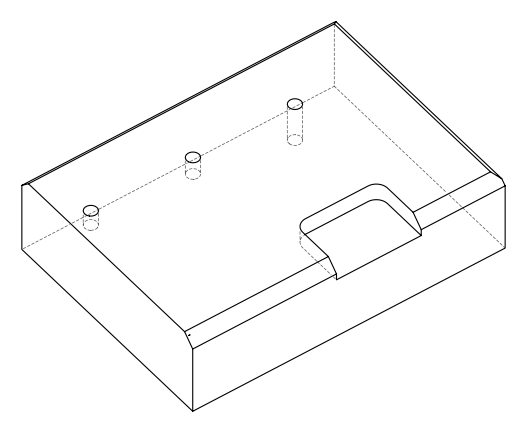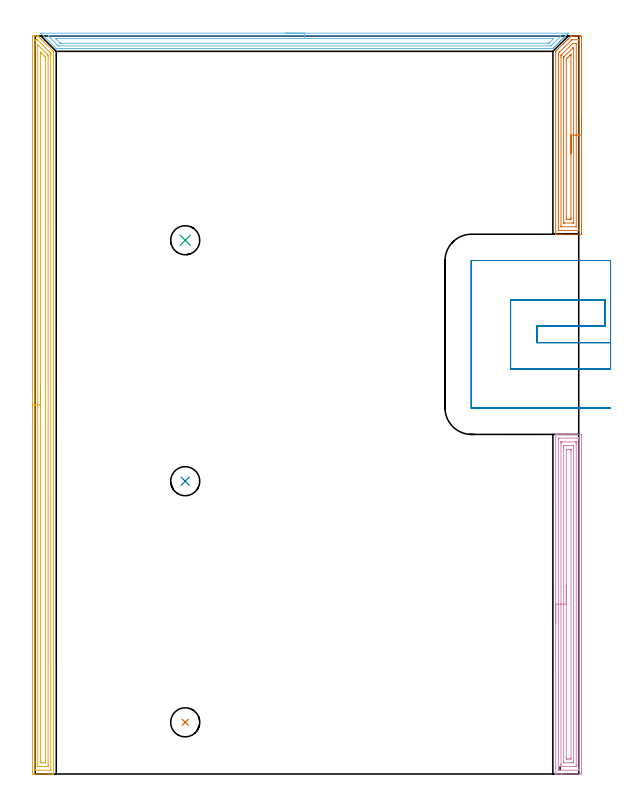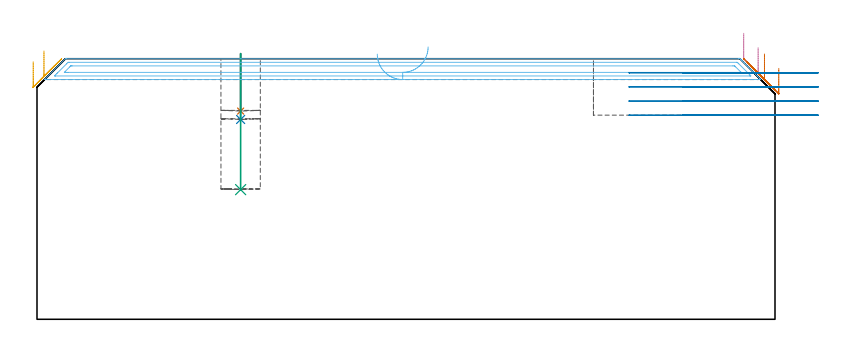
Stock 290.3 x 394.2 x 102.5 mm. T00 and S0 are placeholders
(PLAN: 8 operations, 2 tool changes, 36.8 min)
(1 INDEXABLE_INSERT_DRILL_BLIND_HOLE_FROM_SOLID | STEP1POCKET | NXT0302_002 | 0.09 min | 3846 mm3)
(2 INDEXABLE_INSERT_DRILL_BLIND_HOLE_FROM_SOLID_1 | STEP1POCKET_1 | NXT0302_002 | 0.11 min | 4466 mm3)
(3 INDEXABLE_INSERT_DRILL_BLIND_HOLE_FROM_SOLID_2 | STEP1POCKET_2 | NXT0302_002 | 0.22 min | 9664 mm3)
(4 AREA_MILL | FG_CHAMFER_SURFACE | UGT0205_001 | 7.55 min | 17937 mm3)
(5 AREA_MILL_1 | FG_CHAMFER_SURFACE_1 | UGT0205_001 | 12.8 min | 24721 mm3)
(6 AREA_MILL_2 | FG_CHAMFER_SURFACE_2 | UGT0205_001 | 6.81 min | 9436 mm3)
(7 AREA_MILL_3 | FG_CHAMFER_SURFACE_3 | UGT0205_001 | 4.44 min | 10416 mm3)
(8 MILL_SLOT | SLOT_PARTIAL_RECTANGULAR | UGT0201_006 | Follow Part, ap 7, ae 75% | 4.77 min | 166229 mm3)
(TOOL NXT0302_002 | Index. Insert Drill 15.5mm [880-D1550L20-05] | D15.5 PA176 FL78 Z2)
(TOOL UGT0205_001 | Chamfer Mill 20 x 3 x 45 deg. | D20 FL50 Z2)
(TOOL UGT0201_006 | End Mill 28 mm | D28 FL25 Z2)
(OP 1 INDEXABLE_INSERT_DRILL_BLIND_HOLE_FROM_SOLID)
G17 G21 G94 G90
T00 M6
G54
G17 G0 G90 X80.1 Y27.6 S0 M3
G43 Z112.5 H1
G94 G81 G98 Z81.9 F250. R104.5
G80
M5
M2
(OP 2 INDEXABLE_INSERT_DRILL_BLIND_HOLE_FROM_SOLID_1)
G17 G21 G94 G90
T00 M6
G54
G17 G0 G90 X80.1 Y156.4 S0 M3
G43 Z112.5 H1
G94 G81 G98 Z78.6 F250. R104.5
G80
M5
M2
(OP 3 INDEXABLE_INSERT_DRILL_BLIND_HOLE_FROM_SOLID_2)
G17 G21 G94 G90
T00 M6
G54
G17 G0 G90 X80.1 Y285.1 S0 M3
G43 Z112.5 H1
G94 G81 G98 Z51. F250. R104.5
G80
M5
M2
(OP 4 AREA_MILL)
G17 G21 G94 G90
T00 M6
G54
G17 G0 G90 X278. Y80.7 S1061 M3
G43 Z112.5 H0
G94 G1 Y80.738 Z111.628 F250.
Y80.852 Z110.763
Y81.041 Z109.912
Y81.303 Z109.08
Y81.637 Z108.274
Y82.04 Z107.5
Y82.508 Z106.764
Y83.04 Z106.072
Y83.629 Z105.429
Y84.272 Z104.839
Y84.964 Z104.308
Y85.7 Z103.84
Y86.474 Z103.437
Y87.28 Z103.103
Y88.112 Z102.841
Y88.963 Z102.652
Y89.828 Z102.538
Y90.7 Z102.5
Y181.246
X278.002 Y181.39 Z102.488
X278.117 Y181.397 Z102.375
X278.239 Y181.4 Z102.26
X278.616 Z101.884
X279.22 Z101.275
X281.27 Z99.228
X281.841 Z98.653
X282.429 Z98.066
X291.454 Z89.043
X291.744 Y181.396 Z88.753
X291.792 Y181.39 Z88.705
X291.799 Y181.34 Z88.699
X291.8 Y180.8 Z88.7
Y1.139
X291.799 Y0.6 Z88.701
X291.796 Y0.251 Z88.702
X291.793 Y0.01 Z88.704
X291.454 Y0. Z89.043
X281.841 Z98.653
X281.269 Z99.228
X280.967 Z99.529
X279.22 Z101.275
X278.239 Z102.26
X278.118 Y0.001 Z102.374
X278.054 Y0.005 Z102.437
X278.003 Y0.01 Z102.488
X278. Y0.154 Z102.5
Y90.7
X279.414 Z101.086
X279.415 Y178.816 Z101.085
X279.417 Y179.016 Z101.083
X279.421 Y179.36 Z101.079
X279.429 Y179.39 Z101.071
X279.491 Y179.394 Z101.009
X279.592 Y179.398 Z100.908
X279.717 Y179.4 Z100.783
X290.205 Y179.399 Z90.295
X290.339 Y179.394 Z90.161
X290.363 Y179.39 Z90.137
X290.379 Y179.384 Z90.121
X290.38 Y179.356 Z90.12
X290.384 Y179.216 Z90.116
X290.385 Y179.016 Z90.115
X290.386 Y178.322 Z90.114
Y3.276
X290.385 Y2.584 Z90.115
X290.383 Y2.384 Z90.117
X290.379 Y2.04 Z90.121
X290.371 Y2.01 Z90.129
X290.309 Y2.006 Z90.191
X290.208 Y2.002 Z90.292
X290.083 Y2. Z90.417
X279.595 Y2.001 Z100.905
X279.461 Y2.006 Z101.039
X279.437 Y2.01 Z101.063
X279.421 Y2.016 Z101.079
X279.42 Y2.044 Z101.08
X279.416 Y2.184 Z101.084
X279.415 Y2.384 Z101.085
X279.414 Y3.078 Z101.086
Y90.7
X280.828 Z99.672
X280.829 Y176.481 Z99.671
X280.831 Y177.231 Z99.669
X280.833 Y177.369 Z99.667
X280.835 Y177.386 Z99.665
X280.845 Y177.39 Z99.655
X280.885 Y177.395 Z99.615
X280.967 Y177.398 Z99.533
X281.676 Y177.4 Z98.824
X288.833 Y177.399 Z91.667
X288.888 Y177.398 Z91.612
X288.931 Y177.394 Z91.569
X288.957 Y177.391 Z91.543
X288.965 Y177.371 Z91.535
X288.968 Y177.231 Z91.532
X288.97 Y177.091 Z91.53
X288.971 Y176.339 Z91.529
X288.972 Y176.198 Z91.528
Y4.919
X288.969 Y4.168 Z91.531
X288.967 Y4.031 Z91.533
X288.965 Y4.014 Z91.535
X288.955 Y4.01 Z91.545
X288.915 Y4.005 Z91.585
X288.833 Y4.002 Z91.667
X288.124 Y4. Z92.376
X280.967 Y4.001 Z99.533
X280.913 Y4.002 Z99.587
X280.869 Y4.006 Z99.631
X280.843 Y4.009 Z99.657
X280.835 Y4.029 Z99.665
X280.832 Y4.168 Z99.668
X280.83 Y4.309 Z99.67
X280.829 Y5.061 Z99.671
X280.828 Y5.202 Z99.672
Y90.7
X282.243 Z98.257
Y174.555
X282.244 Y175.037 Z98.256
X282.246 Y175.198 Z98.254
X282.25 Y175.326 Z98.25
X282.256 Y175.39 Z98.244
X282.762 Y175.4 Z97.738
X283.589 Z96.911
X287.131 Z93.369
X287.49 Y175.396 Z93.01
X287.534 Y175.393 Z92.966
X287.551 Y175.39 Z92.949
X287.553 Y175.378 Z92.947
X287.556 Y175.325 Z92.944
X287.557 Y175.274 Z92.943
Y174.965
Y6.845
X287.556 Y6.363 Z92.944
X287.554 Y6.202 Z92.946
X287.55 Y6.074 Z92.95
X287.544 Y6.01 Z92.956
X287.038 Y6. Z93.462
X286.211 Z94.289
X282.669 Z97.831
X282.31 Y6.004 Z98.19
X282.266 Y6.007 Z98.234
X282.249 Y6.01 Z98.251
X282.247 Y6.022 Z98.253
X282.244 Y6.075 Z98.256
X282.243 Y6.126 Z98.257
Y6.435
Y90.7
X283.657 Z96.843
Y172.771
X283.661 Y173.182 Z96.839
X283.664 Y173.379 Z96.836
X283.856 Y173.391 Z96.644
X284.463 Y173.398 Z96.037
X284.721 Y173.4 Z95.779
X285.595 Z94.905
X286.045 Y173.399 Z94.455
X286.091 Y173.397 Z94.409
X286.123 Y173.393 Z94.377
X286.136 Y173.389 Z94.364
X286.137 Y173.375 Z94.363
X286.141 Y173.198 Z94.359
X286.143 Y172.84 Z94.357
Y172.771
Y8.629
X286.139 Y8.218 Z94.361
X286.136 Y8.021 Z94.364
X285.944 Y8.009 Z94.556
X285.337 Y8.002 Z95.163
X285.079 Y8. Z95.421
X284.205 Z96.295
X283.755 Y8.001 Z96.745
X283.709 Y8.003 Z96.791
X283.677 Y8.007 Z96.823
X283.664 Y8.011 Z96.836
X283.662 Y8.025 Z96.838
X283.659 Y8.202 Z96.841
X283.657 Y8.56 Z96.843
Y8.629
Y90.7
Y91.572 Z96.881
Y92.436 Z96.995
Y93.288 Z97.184
Y94.12 Z97.446
Y94.926 Z97.78
Y95.7 Z98.183
Y96.436 Z98.652
Y97.128 Z99.183
Y97.771 Z99.772
Y98.36 Z100.415
Y98.891 Z101.107
Y99.36 Z101.843
Y99.763 Z102.617
Y100.097 Z103.423
Y100.359 Z104.255
Y100.548 Z105.107
Y100.662 Z105.972
Y100.7 Z106.843
G0 Z112.5
M5
M2
(OP 5 AREA_MILL_1)
G17 G21 G94 G90
T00 M6
G54
G17 G0 G90 X-1.5 Y187.1 S1061 M3
G43 Z112.5 H0
Z101.3
G94 G1 Y187.138 Z100.428 F250.
Y187.252 Z99.563
Y187.441 Z98.712
Y187.703 Z97.88
Y188.037 Z97.074
Y188.44 Z96.3
Y188.908 Z95.564
Y189.44 Z94.872
Y190.029 Z94.229
Y190.672 Z93.64
Y191.364 Z93.108
Y192.1 Z92.64
Y192.874 Z92.237
Y193.68 Z91.903
Y194.512 Z91.641
Y195.364 Z91.452
Y196.228 Z91.338
Y197.1 Z91.3
Y393.585
X-1.497 Y393.853 Z91.303
X-1.491 Y394.197 Z91.306
X-1.475 Y394.199 Z91.322
X-0.272 Y394.2 Z92.523
X0.386 Z93.186
X1.249 Z94.049
X1.477 Y394.197 Z94.276
X1.494 Y394.195 Z94.293
X1.52 Y394.181 Z94.319
X1.721 Y393.98 Z94.52
X1.768 Y393.933 Z94.565
X1.817 Y393.883 Z94.616
X2.006 Y393.694 Z94.805
X2.06 Y393.642 Z94.856
X2.115 Y393.585 Z94.914
X2.292 Y393.409 Z95.091
X2.351 Y393.35 Z95.148
X3.004 Y392.696 Z95.804
X3.226 Y392.476 Z96.022
X3.827 Y391.873 Z96.627
X3.901 Y391.799 Z96.7
X4.1 Y391.602 Z96.896
X4.65 Y391.05 Z97.45
X4.795 Y390.906 Z97.593
X4.974 Y390.727 Z97.771
X5.473 Y390.227 Z98.273
X5.849 Y389.853 Z98.645
X9.347 Y386.354 Z102.145
X9.642 Y386.056 Z102.441
X9.693 Y386.001 Z102.492
X9.7 Y385.547 Z102.5
Y0.168
X9.698 Y0.01 Z102.489
X9.569 Y0.003 Z102.361
X9.434 Y0. Z102.233
X9.131 Z101.93
X8.472 Z101.267
X7.268 Z100.065
X6.723 Z99.517
X-1.087 Z91.711
X-1.147 Y0.001 Z91.651
X-1.493 Y0.01 Z91.304
X-1.497 Y0.257 Z91.302
X-1.499 Y0.615 Z91.301
X-1.5 Y0.976 Z91.3
Y197.1
X-0.086 Z92.714
Y391.608
X-0.085 Y391.799 Z92.715
X-0.08 Y392.15 Z92.72
X-0.079 Y392.185 Z92.721
X-0.025 Y392.191 Z92.775
X0.079 Y392.197 Z92.879
X0.21 Y392.2 Z93.01
X0.602 Y392.198 Z93.402
X0.995 Y392.193 Z93.795
X1.045 Y392.19 Z93.845
X1.073 Y392.168 Z93.873
X1.128 Y392.119 Z93.928
X1.235 Y392.014 Z94.035
X7.813 Y385.437 Z100.613
X8.047 Y385.199 Z100.847
X8.213 Y385.025 Z101.013
X8.279 Y384.949 Z101.079
X8.281 Y384.931 Z101.081
X8.285 Y384.846 Z101.085
X8.286 Y384.654 Z101.086
Y383.951
Y2.592
X8.285 Y2.401 Z101.085
X8.281 Y2.05 Z101.081
X8.279 Y2.015 Z101.079
X8.225 Y2.009 Z101.025
X8.121 Y2.003 Z100.921
X7.99 Y2. Z100.79
X0.12 Y2.001 Z92.92
X-0.034 Y2.006 Z92.766
X-0.062 Y2.01 Z92.738
X-0.079 Y2.019 Z92.721
X-0.081 Y2.052 Z92.719
X-0.085 Y2.21 Z92.715
X-0.086 Y6.135 Z92.714
Y197.1
X1.328 Z94.128
X1.329 Y389.12 Z94.129
Y389.27
X1.333 Y389.422 Z94.133
X1.335 Y389.449 Z94.135
X1.355 Y389.435 Z94.155
X1.409 Y389.388 Z94.209
X1.477 Y389.324 Z94.277
X6.145 Y384.654 Z98.945
X6.723 Y384.065 Z99.523
X6.865 Y383.907 Z99.665
X6.868 Y383.761 Z99.668
X6.87 Y383.611 Z99.67
X6.871 Y382.868 Z99.671
Y4.929
X6.868 Y4.187 Z99.668
X6.866 Y4.042 Z99.666
X6.856 Y4.01 Z99.656
X6.815 Y4.006 Z99.615
X6.723 Y4.003 Z99.523
X6.032 Y4. Z98.832
X1.477 Z94.277
X1.416 Y4.002 Z94.216
X1.367 Y4.005 Z94.167
X1.34 Y4.009 Z94.14
X1.335 Y4.037 Z94.135
X1.331 Y4.187 Z94.131
X1.329 Y4.338 Z94.129
X1.328 Y197.1 Z94.128
X2.743 Z95.543
Y384.654
X2.745 Y385.145 Z95.545
X2.75 Y385.547 Z95.55
X2.752 Y385.588 Z95.552
X2.799 Y385.547 Z95.599
X3.226 Y385.125 Z96.026
X3.697 Y384.654 Z96.497
X4.974 Y383.377 Z97.774
X5.226 Y383.125 Z98.026
X5.353 Y382.995 Z98.153
X5.416 Y382.928 Z98.216
X5.445 Y382.895 Z98.245
X5.45 Y382.868 Z98.25
X5.455 Y382.377 Z98.255
X5.457 Y381.975 Z98.257
Y381.482
Y6.867
X5.456 Y6.374 Z98.256
X5.454 Y6.209 Z98.254
X5.45 Y6.078 Z98.25
X5.445 Y6.01 Z98.245
X4.948 Y6. Z97.748
X3.199 Z95.999
X2.807 Y6.007 Z95.607
X2.76 Y6.01 Z95.56
X2.749 Y6.016 Z95.549
X2.747 Y6.031 Z95.547
X2.744 Y6.085 Z95.544
X2.743 Y6.138 Z95.543
Y6.467
Y197.1
Y197.972 Z95.581
Y198.836 Z95.695
Y199.688 Z95.883
Y200.52 Z96.146
Y201.326 Z96.48
Y202.1 Z96.882
Y202.836 Z97.351
Y203.528 Z97.882
Y204.171 Z98.472
Y204.76 Z99.115
Y205.292 Z99.807
Y205.76 Z100.543
Y206.163 Z101.316
Y206.497 Z102.122
Y206.759 Z102.954
Y206.948 Z103.806
Y207.062 Z104.671
Y207.1 Z105.543
G0 Z112.5
M5
M2
(OP 6 AREA_MILL_2)
G17 G21 G94 G90
T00 M6
G54
G17 G0 G90 X133.85 Y395.7 S1061 M3
G43 Z112.5 H0
Z104.3
G94 G1 X133.888 Z103.428 F250.
X134.002 Z102.564
X134.191 Z101.712
X134.453 Z100.88
X134.787 Z100.074
X135.19 Z99.3
X135.658 Z98.564
X136.19 Z97.872
X136.779 Z97.229
X137.422 Z96.64
X138.114 Z96.108
X138.85 Z95.64
X139.624 Z95.237
X140.43 Z94.903
X141.262 Z94.641
X142.113 Z94.452
X142.978 Z94.338
X143.85 Z94.3
X284.45
X284.679 Y395.695 Z94.303
X284.682 Y395.694 Z94.305
X284.679 Y395.679 Z94.32
X284.356 Y395.356 Z94.644
X284.155 Y395.153 Z94.843
X283.488 Y394.488 Z95.512
X283.266 Y394.265 Z95.731
X282.609 Y393.609 Z96.391
X282.378 Y393.377 Z96.62
X281.735 Y392.735 Z97.265
X281.702 Y392.702 Z97.298
X281.49 Y392.488 Z97.508
X280.861 Y391.861 Z98.138
X280.809 Y391.808 Z98.191
X280.602 Y391.6 Z98.396
X279.988 Y390.988 Z99.012
X279.915 Y390.915 Z99.084
X279.713 Y390.712 Z99.284
X279.114 Y390.114 Z99.886
X279.022 Y390.022 Z99.977
X278.825 Y389.823 Z100.173
X278.24 Y389.24 Z100.76
X278.129 Y389.128 Z100.87
X277.937 Y388.935 Z101.061
X277.367 Y388.366 Z101.633
X277.236 Y388.235 Z101.763
X277.049 Y388.047 Z101.949
X276.938 Y387.937 Z102.061
X276.69 Y387.69 Z102.309
X276.557 Y387.559 Z102.44
X276.501 Y387.506 Z102.492
X276.045 Y387.5 Z102.5
X11.655
X11.199 Y387.506 Z102.492
X11.142 Y387.557 Z102.442
X3.103 Y395.597 Z94.401
X3.012 Y395.691 Z94.305
X3.119 Y395.698 Z94.302
X3.17 Y395.7 Z94.3
X143.85
Y394.286 Z95.714
X280.491 Y394.285 Z95.715
X280.511 Y394.284 Z95.716
X280.803 Y394.265 Z95.735
X280.661 Y394.116 Z95.884
X280.511 Y393.961 Z96.039
X276.045 Y389.495 Z100.505
X275.762 Y389.217 Z100.783
X275.473 Y388.935 Z101.065
X275.171 Y388.915 Z101.085
X275.152
X12.569
X12.548 Y388.916 Z101.084
X12.227 Y388.935 Z101.065
X11.655 Y389.496 Z100.504
X8.082 Y393.067 Z96.933
X7.773 Y393.377 Z96.623
X7.189 Y393.964 Z96.036
X6.897 Y394.265 Z95.735
X7.169 Y394.284 Z95.716
X7.189 Y394.285 Z95.715
X143.85 Y394.286 Z95.714
Y392.872 Z97.128
X276.045 Y392.871 Z97.129
X276.554 Y392.87 Z97.13
X276.706 Y392.869 Z97.131
X276.938 Y392.864 Z97.136
X276.947 Y392.856 Z97.144
X276.945 Y392.851 Z97.149
X276.938 Y392.839 Z97.161
X274.812 Y390.712 Z99.288
X274.534 Y390.438 Z99.562
X274.437 Y390.347 Z99.653
X274.422 Y390.335 Z99.665
X274.402 Y390.333 Z99.667
X274.355 Y390.33 Z99.67
X274.258 Y390.329 Z99.671
X273.751 Y390.328 Z99.672
X13.826 Y390.329 Z99.671
X13.441 Y390.332 Z99.668
X13.314 Y390.335 Z99.665
X13.273 Y390.338 Z99.662
X13.238 Y390.369 Z99.631
X13.166 Y390.437 Z99.563
X12.888 Y390.712 Z99.288
X11.113 Y392.488 Z97.512
X10.762 Y392.844 Z97.156
X10.75 Y392.865 Z97.135
X10.762 Y392.866 Z97.134
X11.271 Y392.87 Z97.13
X11.655 Y392.871 Z97.129
X12.163 Y392.872 Z97.128
X143.85
X144.722 Z97.167
X145.586 Z97.28
X146.438 Z97.469
X147.27 Z97.732
X148.076 Z98.065
X148.85 Z98.468
X149.586 Z98.937
X150.278 Z99.468
X150.921 Z100.057
X151.51 Z100.701
X152.041 Z101.393
X152.51 Z102.128
X152.913 Z102.902
X153.247 Z103.708
X153.509 Z104.54
X153.698 Z105.392
X153.812 Z106.257
X153.85 Z107.128
G0 Z112.5
M5
M2
(OP 7 AREA_MILL_3)
G17 G21 G94 G90
T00 M6
G54
G17 G0 G90 X291.8 Y351.25 S1061 M3
G43 Z112.5 H0
Z98.7
G94 G1 Y351.212 Z97.828 F250.
Y351.098 Z96.963
Y350.909 Z96.112
Y350.647 Z95.28
Y350.313 Z94.474
Y349.91 Z93.7
Y349.442 Z92.964
Y348.91 Z92.272
Y348.321 Z91.629
Y347.678 Z91.04
Y346.986 Z90.508
Y346.25 Z90.04
Y345.476 Z89.637
Y344.67 Z89.303
Y343.838 Z89.041
Y342.987 Z88.852
Y342.122 Z88.738
Y341.25 Z88.7
Y288.932
X291.795 Y288.386 Z88.703
X291.792 Y288.31 Z88.706
X291.711 Y288.3 Z88.787
X280.967 Z99.527
X279.58 Z100.916
X279.22 Z101.275
X278.285 Z102.214
X278.142 Y288.301 Z102.351
X278.054 Y288.305 Z102.437
X278.003 Y288.31 Z102.488
X278. Y288.485 Z102.5
Y385.519
X278.007 Y386.001 Z102.493
X278.037 Y386.035 Z102.463
X278.346 Y386.346 Z102.153
X281.841 Y389.843 Z98.655
X282.249 Y390.249 Z98.251
X282.289 Y390.289 Z98.211
X282.586 Y390.587 Z97.912
X282.715 Y390.717 Z97.781
X283.067 Y391.067 Z97.433
X283.25 Y391.25 Z97.25
X283.481 Y391.482 Z97.017
X283.589 Y391.591 Z96.907
X284.026 Y392.027 Z96.473
X284.463 Y392.465 Z96.033
X284.674 Y392.674 Z95.826
X284.703 Y392.703 Z95.797
X285.337 Y393.339 Z95.159
X285.52 Y393.52 Z94.98
X285.568 Y393.568 Z94.932
X286.064 Y394.064 Z94.435
X286.166 Y394.165 Z94.333
X286.201 Y394.194 Z94.297
X286.211 Y394.2 Z94.288
X286.544 Z93.954
X287.085 Z93.409
X289.193 Z91.304
X290.58 Z89.915
X291.198 Z89.299
X291.454 Y394.196 Z89.042
X291.793 Y394.19 Z88.704
X291.797 Y393.919 Z88.701
X291.799 Y393.568
X291.8 Y393.215 Z88.7
Y341.25
X290.386 Z90.114
X290.385 Y290.72 Z90.115
X290.383 Y290.373 Z90.117
X290.382 Y290.331 Z90.118
X290.38 Y290.316 Z90.12
X290.363 Y290.31 Z90.137
X290.254 Y290.305 Z90.246
X290.116 Y290.301 Z90.384
X279.63 Y290.3 Z100.87
X279.465 Y290.304 Z101.035
X279.431 Y290.308 Z101.069
X279.421 Y290.311 Z101.079
X279.419 Y290.323 Z101.081
X279.416 Y290.362 Z101.084
X279.415 Y290.521 Z101.085
X279.414 Y290.72 Z101.086
X279.415 Y383.731
X279.416 Y384.424 Z101.084
X279.419 Y384.625 Z101.081
X279.426 Y384.965 Z101.074
X280.032 Y385.582 Z100.468
X286.229 Y391.78 Z94.271
X286.522 Y392.064 Z93.978
X286.604 Y392.142 Z93.896
X286.681 Y392.193 Z93.819
X287.085 Y392.197 Z93.415
X287.548 Y392.199 Z92.952
X290.17 Y392.2 Z90.33
X290.335 Y392.196 Z90.165
X290.369 Y392.192 Z90.131
X290.379 Y392.189 Z90.121
X290.381 Y392.177 Z90.119
X290.384 Y392.138 Z90.116
X290.385 Y391.979 Z90.115
X290.386 Y391.78 Z90.114
Y341.25
X288.972 Z91.528
X288.971 Y292.509 Z91.529
X288.97 Y292.368 Z91.53
X288.967 Y292.321 Z91.533
X288.965 Y292.311 Z91.535
X288.959 Y292.307 Z91.541
X288.935 Y292.303 Z91.565
X288.833 Y292.301 Z91.667
X280.967 Z99.533
X280.899 Y292.303 Z99.601
X280.846 Y292.308 Z99.654
X280.835 Y292.311 Z99.665
X280.833 Y292.327 Z99.667
X280.831 Y292.367 Z99.669
X280.829 Y292.509 Z99.671
X280.828 Y292.651 Z99.672
X280.829 Y382.978 Z99.671
X280.831 Y383.731 Z99.669
X280.833 Y383.869 Z99.667
X280.835 Y383.916 Z99.665
X280.861 Y383.95 Z99.639
X280.967 Y384.063 Z99.533
X281.243 Y384.343 Z99.257
X286.891 Y389.991 Z93.609
X286.991 Y390.087 Z93.509
X287.085 Y390.176 Z93.415
X287.758 Y390.197 Z92.742
X287.959 Y390.198 Z92.541
X288.628 Y390.2 Z91.872
X288.833 Y390.199 Z91.667
X288.901 Y390.197 Z91.599
X288.954 Y390.192 Z91.546
X288.965 Y390.189 Z91.535
X288.967 Y390.173 Z91.533
X288.969 Y390.133 Z91.531
X288.971 Y389.991 Z91.529
X288.972 Y389.849 Z91.528
Y341.25
X287.557 Z92.943
Y294.547
X287.554 Y294.418 Z92.946
X287.55 Y294.335 Z92.95
X287.543 Y294.309 Z92.957
X287.52 Y294.308 Z92.98
X287.085 Y294.3 Z93.415
X282.715 Z97.785
X282.281 Y294.307 Z98.219
X282.256 Y294.31 Z98.244
X282.249 Y294.32 Z98.251
X282.246 Y294.356 Z98.254
X282.243 Y294.404 Z98.257
Y294.451
Y381.942
X282.245 Y382.424 Z98.255
X282.25 Y382.836 Z98.25
X282.252 Y382.891 Z98.248
X282.295 Y382.94 Z98.205
X282.365 Y383.014 Z98.135
X282.453 Y383.104 Z98.047
X282.715 Y383.367 Z97.785
X287.085 Y387.736 Z93.415
X287.317 Y387.965 Z93.183
X287.516 Y388.157 Z92.984
X287.547 Y388.184 Z92.953
X287.551 Y388.181 Z92.949
X287.554 Y388.153 Z92.946
X287.557 Y388.066 Z92.943
Y341.25
X286.143 Z94.357
Y296.981
X286.141 Y296.568 Z94.359
X286.138 Y296.363 Z94.362
X286.137 Y296.319 Z94.363
X286.096 Y296.31 Z94.404
X285.998 Y296.304 Z94.502
X285.337 Y296.3 Z95.163
X285.128 Z95.372
X284.463 Z96.037
X284.254 Z96.246
X283.74 Y296.304 Z96.76
X283.681 Y296.307 Z96.819
X283.666 Y296.31 Z96.834
X283.664 Y296.322 Z96.836
X283.661 Y296.365 Z96.839
X283.658 Y296.547 Z96.842
X283.657 Y296.911 Z96.843
X283.658 Y380.978
Y381.048 Z96.842
X283.67 Y381.86 Z96.83
X283.745 Y381.942 Z96.755
X284.548 Y382.75 Z95.952
X285.529 Y383.731 Z94.971
X285.726 Y383.928 Z94.774
X285.875 Y384.075 Z94.625
X286.125 Y384.317 Z94.375
X286.134 Y384.325 Z94.366
X286.136 Y384.318 Z94.364
X286.139 Y384.246 Z94.361
X286.142 Y384.098 Z94.358
X286.143 Y383.8 Z94.357
Y341.25
Y340.378 Z94.395
Y339.514 Z94.509
Y338.662 Z94.698
Y337.83 Z94.96
Y337.024 Z95.294
Y336.25 Z95.697
Y335.514 Z96.165
Y334.822 Z96.696
Y334.179 Z97.286
Y333.59 Z97.929
Y333.059 Z98.621
Y332.59 Z99.357
Y332.187 Z100.131
Y331.853 Z100.937
Y331.591 Z101.769
Y331.402 Z102.62
Y331.288 Z103.485
Y331.25 Z104.357
G0 Z112.5
M5
M2
(OP 8 MILL_SLOT)
G17 G21 G94 G90
T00 M6
G54
G17 G0 G90 X307.3 Y230.4 S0 M3
G43 Z112.5 H0
Z96.95
G94 G1 X304.3 F250.
X267.9 F500.
Y239.3
X304.3
Y253.3
X253.9
Y216.4
X304.3
X307.3 F250.
Y274.3
X304.3
X233. F500.
X232.945 Y274.295
X232.905 Y274.255
X232.9 Y274.2
Y195.5
X232.905 Y195.445
X232.945 Y195.405
X233. Y195.4
X304.3
X307.3 F250.
G0 Y230.4 Z91.4
G1 X304.3
X267.9 F500.
Y239.3
X304.3
Y253.3
X253.9
Y216.4
X304.3
X307.3 F250.
Y274.3
X304.3
X233. F500.
X232.945 Y274.295
X232.905 Y274.255
X232.9 Y274.2
Y195.5
X232.905 Y195.445
X232.945 Y195.405
X233. Y195.4
X304.3
X307.3 F250.
G0 Y230.4 Z85.85
G1 X304.3
X267.9 F500.
Y239.3
X304.3
Y253.3
X253.9
Y216.4
X304.3
X307.3 F250.
Y274.3
X304.3
X233. F500.
X232.945 Y274.295
X232.905 Y274.255
X232.9 Y274.2
Y195.5
X232.905 Y195.445
X232.945 Y195.405
X233. Y195.4
X304.3
X307.3 F250.
G0 Y230.4 Z80.3
G1 X304.3
X267.9 F500.
Y239.3
X304.3
Y253.3
X253.9
Y216.4
X304.3
X307.3 F250.
Y274.3
X304.3
X233. F500.
X232.945 Y274.295
X232.905 Y274.255
X232.9 Y274.2
Y195.5
X232.905 Y195.445
X232.945 Y195.405
X233. Y195.4
X304.3
X307.3 F250.
G0 Z112.5
M5
M2
